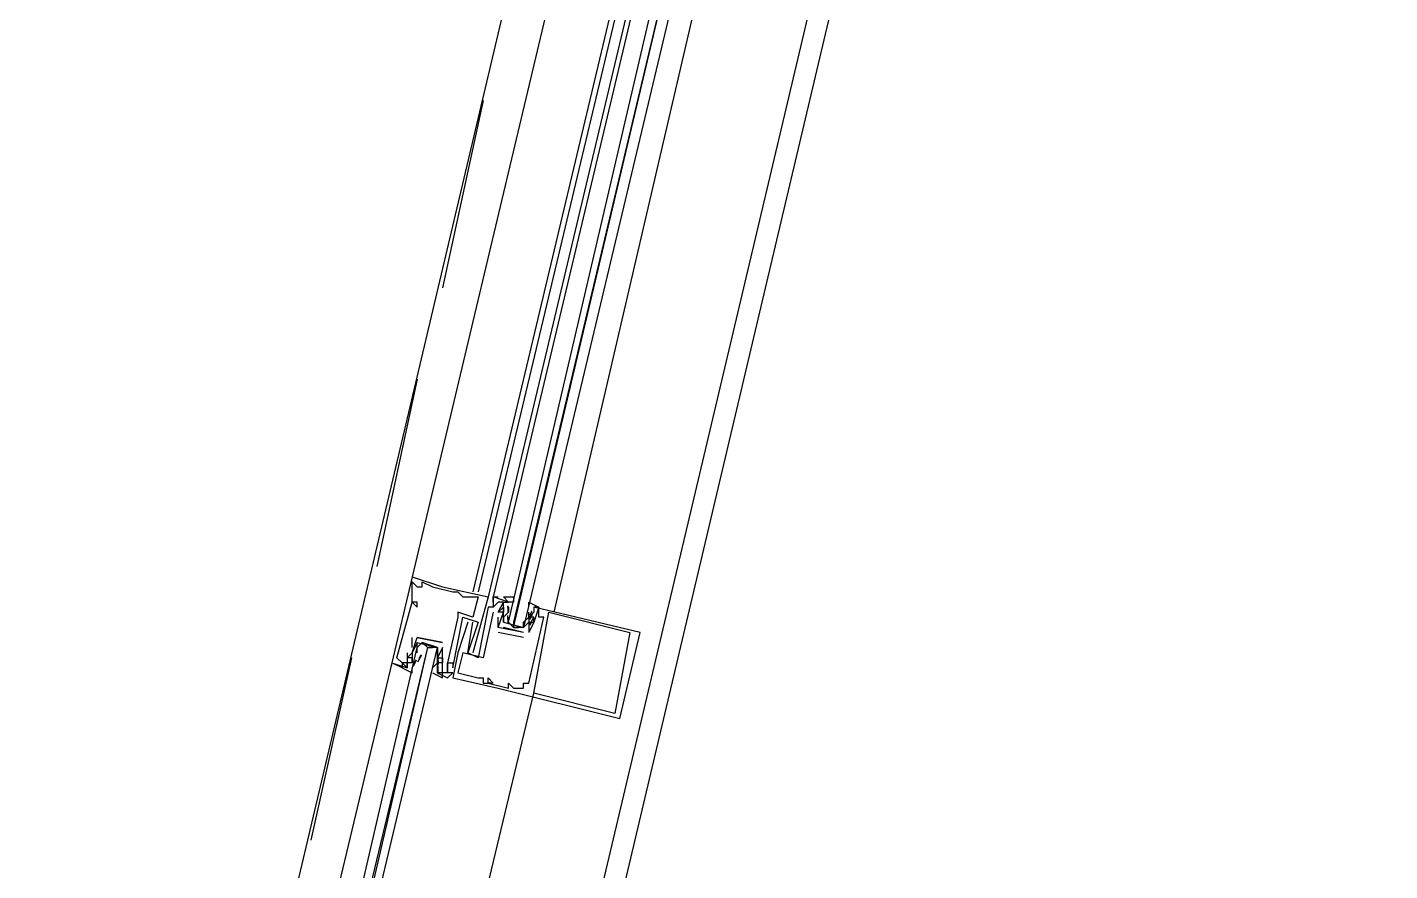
# Model space of a CAD drawing. Header units: feet. Extents: x -84 to 198, y -22 to 181.
# Drawn here: x 135.96 to 139.547, y 115.71 to 117.931 of the extents above; entities that cross this region are included whole.
import ezdxf

# ---------------------------------------------------------------- set-up
doc = ezdxf.new("R2010")
doc.units = ezdxf.units.FT
doc.layers.add('A-LINEA', color=7, linetype='CONTINUOUS')

msp = doc.modelspace()

# ---------------------------------------------------------------- linework, layer by layer
at = {"layer": 'A-LINEA'}
for p, q in [((139.5467, 124.2044), (135.96, 109.0178)), ((136.0267, 112.9511), (137.6533, 119.8311)), ((136.7867, 112.7644), (138.4133, 119.6444)), ((137.6667, 119.4044), (136.9733, 116.4844)), ((137.8267, 119.3644), (137.1333, 116.4444)), ((137.84, 119.3511), (137.1467, 116.4444)), ((137.8667, 119.3511), (137.1733, 116.4311)), ((137.88, 119.3511), (137.1867, 116.4311)), ((137.3467, 116.3911), (138.0267, 119.3111)), ((137.16, 117.7378), (137.0533, 117.2444)), ((136.9867, 117.0044), (136.88, 116.5111)), ((136.9733, 116.4844), (136.9733, 116.4844)), ((136.9733, 116.4711), (136.9733, 116.4711)), ((137, 116.4711), (137, 116.4711)), ((136.9867, 116.4578), (136.9867, 116.4578)), ((137, 116.4578), (137, 116.4578)), ((137.0267, 116.4578), (137.0267, 116.4578)), ((137.0533, 116.4578), (137.0533, 116.4578)), ((137.08, 116.4444), (137.08, 116.4444)), ((137.0933, 116.4444), (137.0933, 116.4444)), ((137.1067, 116.4311), (137.1067, 116.4311)), ((137.1467, 116.4311), (137.1467, 116.4311)), ((137.1733, 116.4311), (137.1733, 116.4311)), ((137.1867, 116.4311), (137.1867, 116.4311)), ((137.1867, 116.4311), (137.1867, 116.4311)), ((137.1867, 116.4311), (137.1867, 116.4311)), ((137.1867, 116.4311), (137.1867, 116.4311)), ((137.1867, 116.4311), (137.1867, 116.4311)), ((136.9733, 116.4178), (136.9733, 116.4178)), ((136.9733, 116.4178), (136.9733, 116.4178)), ((136.9867, 116.4178), (136.9867, 116.4178)), ((136.9867, 116.4044), (136.9867, 116.4044)), ((137.0933, 116.3911), (137.0933, 116.3911)), ((137.1733, 116.4044), (137.1733, 116.4044)), ((137.1867, 116.4178), (137.1867, 116.4178)), ((137.1867, 116.4178), (137.1867, 116.4178)), ((137.1867, 116.4044), (137.1867, 116.4044)), ((137.1867, 116.4044), (137.1867, 116.4044)), ((137.1867, 116.3911), (137.1867, 116.3911)), ((137.2, 116.4178), (137.2, 116.4178)), ((137.2, 116.3911), (137.2, 116.3911)), ((137.2, 116.3911), (137.2, 116.3911)), ((137.2133, 116.4178), (137.2133, 116.4178)), ((137.2133, 116.4044), (137.2133, 116.4044)), ((137.2133, 116.4044), (137.2133, 116.4044)), ((137.2133, 116.3911), (137.2133, 116.3911)), ((137.2133, 116.3911), (137.2133, 116.3911)), ((137.2265, 116.3946), (137.2255, 116.4065)), ((137.2259, 116.3893), (137.2256, 116.4076)), ((137.2267, 116.4178), (137.2267, 116.4178)), ((137.2267, 116.4044), (137.2267, 116.4044)), ((137.2267, 116.4044), (137.2267, 116.3911)), ((137.2267, 116.3911), (137.2267, 116.3911)), ((137.2667, 116.3911), (137.2667, 116.3911)), ((137.28, 116.3911), (137.28, 116.3911)), ((137.28, 116.3778), (137.28, 116.3911)), ((137.2885, 116.3933), (137.2823, 116.3832)), ((137.2933, 116.4044), (137.2933, 116.4044)), ((137.3067, 116.4044), (137.3067, 116.4044)), ((137.3067, 116.3911), (137.3067, 116.3911)), ((137.3333, 116.3911), (137.3333, 116.3911)), ((137.0933, 116.3778), (137.0933, 116.3778)), ((137.1067, 116.3778), (137.1067, 116.3778)), ((137.12, 116.3644), (137.12, 116.3644)), ((137.1333, 116.3778), (137.1333, 116.3778)), ((137.1333, 116.3644), (137.1333, 116.3644)), ((137.1467, 116.3644), (137.1467, 116.3644)), ((137.2, 116.3778), (137.2, 116.3778)), ((137.2258, 116.3622), (137.2252, 116.3826)), ((137.2265, 116.368), (137.2255, 116.3799)), ((137.2267, 116.3778), (137.2267, 116.3778)), ((137.2667, 116.3644), (137.2667, 116.3644)), ((137.28, 116.3778), (137.28, 116.3378)), ((137.28, 116.3778), (137.28, 116.3778)), ((137.28, 116.3778), (137.28, 116.3778)), ((137.28, 116.3644), (137.28, 116.3644)), ((137.2914, 116.375), (137.2817, 116.3569)), ((137.2903, 116.387), (137.2819, 116.3708)), ((137.2885, 116.3667), (137.2823, 116.3565)), ((137.2933, 116.3778), (137.2933, 116.3778)), ((137.2933, 116.3644), (137.2933, 116.3644)), ((137.2933, 116.3644), (137.2933, 116.3644)), ((137.3067, 116.3778), (137.3067, 116.3778)), ((137.32, 116.3778), (137.32, 116.3778)), ((136.9733, 116.2978), (136.9733, 116.3244)), ((136.9733, 116.3244), (136.9733, 116.3244)), ((136.9867, 116.3244), (136.9867, 116.3244)), ((136.9867, 116.3244), (136.9867, 116.3244)), ((137.2, 116.3511), (137.2, 116.3511)), ((137.2, 116.3511), (137.2, 116.3511)), ((137.2667, 116.3244), (137.2, 116.3378)), ((137.2, 116.3378), (137.2, 116.3378)), ((137.2667, 116.3378), (137.2133, 116.3511)), ((137.24, 116.3511), (137.2533, 116.3511)), ((137.2667, 116.3378), (137.2667, 116.3378)), ((137.2667, 116.3378), (137.2667, 116.3378)), ((137.2667, 116.3244), (137.2667, 116.3244)), ((137.28, 116.3378), (137.28, 116.3378)), ((137.28, 116.3378), (137.28, 116.3378)), ((137.5467, 116.3378), (137.5467, 116.3378)), ((137.5733, 116.3378), (137.5733, 116.3378)), ((136.96, 116.2844), (136.96, 116.2844)), ((136.9733, 116.2978), (136.9733, 116.2978)), ((136.9733, 116.2844), (136.9733, 116.2844)), ((136.9733, 116.2844), (136.9733, 116.2844)), ((136.9867, 116.2978), (136.9867, 116.2978)), ((137.0133, 116.2978), (137.0267, 116.2978)), ((137.04, 116.2844), (137.04, 116.2844)), ((137.0533, 116.3111), (137.0533, 116.3111)), ((137.0533, 116.3111), (137.0533, 116.3111)), ((137.0533, 116.2978), (137.0533, 116.2978)), ((137.0533, 116.2978), (137.0533, 116.2978)), ((137.0933, 116.2844), (137.0933, 116.2844)), ((137.1067, 116.2844), (137.1067, 116.2844)), ((137.12, 116.2844), (137.12, 116.2844)), ((137.12, 116.2844), (137.12, 116.2844)), ((137.1333, 116.2844), (137.1333, 116.2844)), ((136.8133, 116.2711), (136.7067, 115.7911)), ((136.92, 116.2578), (136.92, 116.2578)), ((136.9333, 116.2711), (136.9333, 116.2711)), ((136.9467, 116.2578), (136.9467, 116.2578)), ((136.96, 116.2711), (136.96, 116.2711)), ((136.96, 116.2578), (136.96, 116.2578)), ((136.96, 116.2578), (136.96, 116.2578)), ((136.9733, 116.2711), (136.9733, 116.2711)), ((136.9733, 116.2578), (136.9733, 116.2711)), ((136.9733, 116.2578), (136.9733, 116.2578)), ((136.9764, 116.2485), (136.9848, 116.2648)), ((136.9782, 116.2555), (136.9844, 116.2657)), ((136.9867, 116.2711), (136.9867, 116.2711)), ((136.9886, 116.2606), (136.9983, 116.2785)), ((136.9915, 116.2689), (136.9977, 116.279)), ((137.04, 116.2578), (137.0267, 116.2444)), ((137.0267, 116.2578), (137.0267, 116.2578)), ((137.04, 116.2711), (137.04, 116.2711)), ((137.04, 116.2578), (137.04, 116.2578)), ((137.0401, 116.2676), (137.0412, 116.2557)), ((137.0401, 116.2542), (137.0412, 116.2424)), ((137.0408, 116.2462), (137.0411, 116.2279)), ((137.0409, 116.2734), (137.0414, 116.253)), ((137.0533, 116.2711), (137.0533, 116.2711)), ((137.0533, 116.2711), (137.0533, 116.2711)), ((137.0533, 116.2578), (137.0533, 116.2578)), ((137.0667, 116.2578), (137.0667, 116.2578)), ((137.0667, 116.2578), (137.0667, 116.2578)), ((137.08, 116.2578), (137.08, 116.2578)), ((137.1467, 116.2711), (137.1467, 116.2711)), ((137.16, 116.2711), (137.16, 116.2711)), ((136.96, 116.2444), (136.96, 116.2444)), ((137.0267, 116.2444), (137.0267, 116.2444)), ((137.04, 116.2311), (137.04, 116.2311)), ((137.0533, 116.2311), (137.0533, 116.2311)), ((137.0667, 116.2311), (137.0667, 116.2311)), ((137.0667, 116.2311), (137.0667, 116.2311)), ((137.0667, 116.2178), (137.0667, 116.2178)), ((137.08, 116.2444), (137.08, 116.2444)), ((137.08, 116.2311), (137.08, 116.2311)), ((137.08, 116.2178), (137.08, 116.2178)), ((137.0933, 116.2311), (137.0933, 116.2311)), ((137.1467, 116.2178), (137.1467, 116.2178)), ((137.16, 116.2178), (137.16, 116.2178)), ((137.1733, 116.2178), (137.1733, 116.2178)), ((137.16, 116.2044), (137.16, 116.2044)), ((137.1733, 116.2044), (137.1733, 116.2044)), ((137.1733, 116.2044), (137.1733, 116.2044)), ((137.1867, 116.2044), (137.1867, 116.2044)), ((137.2, 116.1911), (137.2, 116.1911)), ((137.2267, 116.2044), (137.2267, 116.2044)), ((137.2267, 116.1911), (137.2267, 116.1911)), ((137.24, 116.1911), (137.24, 116.1911)), ((137.2533, 116.1911), (137.2533, 116.1911)), ((137.2667, 116.2044), (137.2667, 116.2044)), ((137.2667, 116.1911), (137.2667, 116.1911)), ((137.28, 116.2044), (137.28, 116.2044)), ((137.2933, 116.1778), (137.2933, 116.1778)), ((137.5067, 116.1244), (137.5067, 116.1244)), ((137.52, 116.1111), (137.52, 116.1111))]:
    msp.add_line(p, q, dxfattribs=at)
for points in [[(137.9733, 119.3244), (137.2667, 116.3511), (137.2533, 116.3511), (137.24, 116.3511), (137.9467, 119.3378), (137.24, 116.3644), (137.24, 116.3511), (137.2267, 116.3644), (137.92, 119.3378)], [(136.9733, 116.4844), (136.92, 116.2578), (136.96, 116.2444), (136.96, 116.2578)], [(136.9733, 116.4844), (137.0533, 116.4578), (137.1733, 116.4311), (137.1333, 116.2844), (137.1333, 116.2844)], [(136.9733, 116.4178), (136.9733, 116.4711), (136.9867, 116.4578), (137, 116.4578), (137, 116.4711), (137.0267, 116.4578), (137.08, 116.4444), (137.0933, 116.4444), (137.1067, 116.4311), (137.1467, 116.4311), (137.1333, 116.3778), (137.0933, 116.3911), (137.0933, 116.3778), (137.0667, 116.2578), (137.0667, 116.2578), (137.0667, 116.2311), (137.0533, 116.2311), (137.0533, 116.2711), (137.0533, 116.2711), (137.0533, 116.2978)], [(137.2267, 116.4178), (137.1867, 116.4311), (137.1867, 116.4178), (137.1867, 116.4311), (137.1867, 116.4178), (137.1867, 116.4044), (137.1733, 116.4044), (137.1467, 116.2711), (137.12, 116.2844), (137.1333, 116.3644)], [(137.1867, 116.4311), (137.2, 116.4311), (137.2, 116.4311)], [(137.1867, 116.4311), (137.2, 116.4311), (137.2, 116.4311)], [(137.1867, 116.4311), (137.2, 116.4311), (137.2, 116.4311)], [(137.2133, 116.3644), (137.2133, 116.3778), (137.2133, 116.3911), (137.2133, 116.4044), (137.2133, 116.4178), (137.2267, 116.4178), (137.2133, 116.4311), (137.24, 116.4311), (137.24, 116.4178), (137.2267, 116.4178)], [(136.96, 116.2844), (136.96, 116.2578), (136.9467, 116.2578), (136.9333, 116.2711), (136.9733, 116.4178), (136.9867, 116.4044), (136.9867, 116.4178), (136.9733, 116.4178)], [(137.12, 116.3644), (137.0933, 116.2844), (137.08, 116.2178), (137.2, 116.1911), (137.52, 116.1111), (137.5733, 116.3378), (137.2933, 116.4044)], [(137.1867, 116.3911), (137.16, 116.2711), (137.1067, 116.2844), (137.0933, 116.2311), (137.1467, 116.2178), (137.16, 116.2178), (137.16, 116.2044), (137.1733, 116.2044), (137.1733, 116.2178), (137.1867, 116.2044), (137.1733, 116.2044), (137.2267, 116.1911), (137.2267, 116.2044), (137.24, 116.1911), (137.2533, 116.1911), (137.2667, 116.1911), (137.2667, 116.2044), (137.28, 116.2044), (137.32, 116.3778), (137.3067, 116.3778), (137.3067, 116.3911), (137.3067, 116.4044), (137.2933, 116.3644), (137.2933, 116.3644), (137.28, 116.3378)], [(137.2, 116.3911), (137.2, 116.3911), (137.2133, 116.4178), (137.2, 116.4178), (137.1867, 116.4044), (137.1867, 116.4044)], [(137.2667, 116.3378), (137.2, 116.3511), (137.2133, 116.3911), (137.2, 116.3911), (137.2133, 116.4044), (137.2133, 116.3911), (137.2133, 116.4044)], [(137.2267, 116.3911), (137.2133, 116.3778), (137.2133, 116.3644), (137.2667, 116.3511), (137.2667, 116.3644), (137.28, 116.3778)], [(137.28, 116.4044), (137.28, 116.4178), (137.3067, 116.4044), (137.2933, 116.4044), (137.2933, 116.3911), (137.28, 116.3778), (137.28, 116.3644), (137.2667, 116.3511)], [(137.28, 116.3778), (137.28, 116.3644), (137.2933, 116.3644), (137.2933, 116.3778), (137.28, 116.3778), (137.28, 116.3911), (137.28, 116.3911)], [(137.5467, 116.3378), (137.5067, 116.1244), (137.2933, 116.1778), (137.3333, 116.3911), (137.5467, 116.3378)], [(137.04, 116.2311), (137.0667, 116.2178), (137.08, 116.2311), (137.0667, 116.2311), (137.0667, 116.2578), (137.08, 116.2578), (137.08, 116.2444), (137.1067, 116.3778), (137.1467, 116.3644), (137.12, 116.2844)], [(137.2, 116.3511), (137.2, 116.3511), (137.2, 116.3778)], [(136.9733, 116.2711), (136.96, 116.2711), (136.9733, 116.2844), (136.9867, 116.3244), (137.0533, 116.3111)], [(137.0533, 116.3111), (137.0533, 116.3111), (136.9867, 116.3244), (136.9867, 116.3244)], [(136.6133, 114.6844), (136.9867, 116.2978), (137, 116.3111), (137.0133, 116.2978), (136.6267, 114.6844)], [(136.6533, 114.6711), (137.04, 116.2978), (137.0267, 116.2978), (137.0133, 116.2978), (136.64, 114.6844)], [(136.9867, 116.3111), (136.9733, 116.2844), (136.9733, 116.2711), (136.9733, 116.2578), (136.96, 116.2578), (136.96, 116.2444), (136.9467, 116.2578), (136.9467, 116.2444), (136.9733, 116.2311), (136.9733, 116.2444)], [(136.9867, 116.2844), (136.9867, 116.2978), (136.9867, 116.3111), (137.04, 116.2978), (137.04, 116.2844), (137.04, 116.2711)], [(137.0267, 116.2311), (137.0533, 116.2178), (137.0533, 116.2311), (137.04, 116.2311), (137.04, 116.2444), (137.04, 116.2578), (137.04, 116.2711), (137.04, 116.2978), (137, 116.3111)], [(137.0533, 116.2978), (137.04, 116.2711), (137.0533, 116.2711), (137.0533, 116.2578), (137.04, 116.2578)], [(136.9467, 116.2578), (136.9467, 116.2444), (136.92, 116.2578), (136.5467, 114.6978)], [(136.9467, 116.2578), (136.9467, 116.2444), (136.92, 116.2578)], [(136.9467, 116.2578), (136.9467, 116.2444), (136.92, 116.2578)], [(136.4933, 112.8311), (136.92, 114.6178), (137.2933, 116.1778)]]:
    msp.add_lwpolyline(points, dxfattribs=at)

doc.saveas('drawing.dxf')
